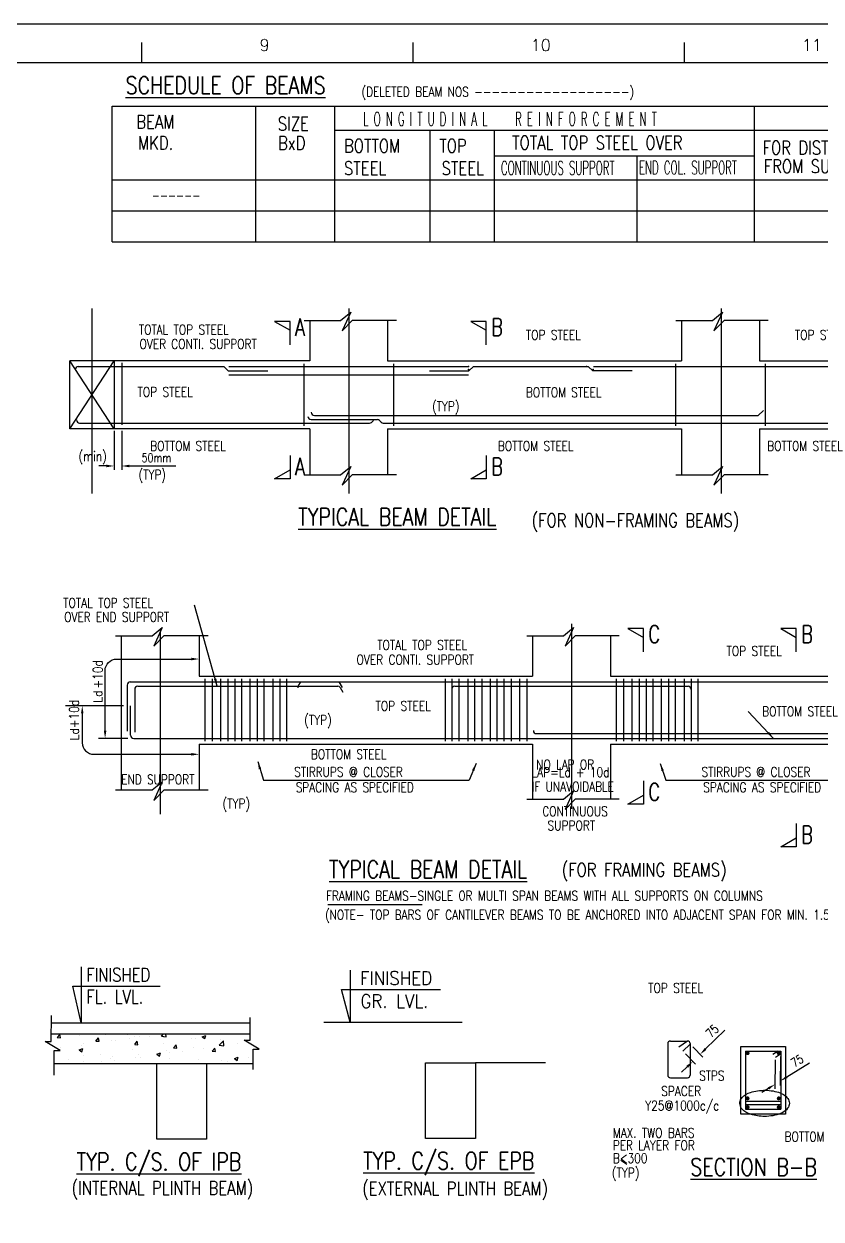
# Model space of a CAD drawing. Extents: x -93349148775 to 1048725102051, y -1180441401940 to 309370.
# Drawn here: x 530.1 to 736.2, y 285.2 to 594 of the extents above; entities that cross this region are included whole.
import ezdxf
from ezdxf.enums import TextEntityAlignment as Align
from ezdxf.lldxf.tags import DXFTag

# ---------------------------------------------------------------- set-up
doc = ezdxf.new("R2010")
doc.units = 0
doc.header["$LTSCALE"] = 5
doc.header["$MEASUREMENT"] = 0
for name, color, linetype in [('BM TXT', 2, 'Continuous'), ('DIM', 5, 'Continuous'), ('FRAME', 6, 'Continuous'), ('GRID', 8, 'CENTER'), ('HT', 8, 'Continuous'), ('LEVEL', 5, 'Continuous'), ('LINE WORK', 4, 'Continuous'), ('REINF', 6, 'Continuous'), ('SECT-MKD', 1, 'Continuous'), ('SECT-NO', 1, 'Continuous'), ('sheet', 1, 'Continuous'), ('STIRRUPS', 5, 'Continuous'), ('SUB TITLE', 3, 'Continuous'), ('TABLE FRAME', 5, 'Continuous'), ('TEXT', 4, 'Continuous'), ('TITLE', 6, 'Continuous')]:
    doc.layers.add(name, color=color, linetype=linetype)
doc.styles.add('ROMANS', font='romans.shx', dxfattribs={"width": 0.8, "height": 2.25})
tags = doc.linetypes.add('CENTER', pattern=[2, 1.25, -0.25, 0.25, -0.25]).pattern_tags.tags
tags[10:11] = [DXFTag(74, 4), DXFTag(75, 0), DXFTag(340, '0'), DXFTag(46, 1.0), DXFTag(50, 0.0), DXFTag(44, 0.0), DXFTag(45, 0.0)]
tags[8:9] = [DXFTag(74, 4), DXFTag(75, 0), DXFTag(340, '0'), DXFTag(46, 1.0), DXFTag(50, 0.0), DXFTag(44, 0.0), DXFTag(45, 0.0)]
tags[6:7] = [DXFTag(74, 4), DXFTag(75, 0), DXFTag(340, '0'), DXFTag(46, 1.0), DXFTag(50, 0.0), DXFTag(44, 0.0), DXFTag(45, 0.0)]
tags[4:5] = [DXFTag(74, 4), DXFTag(75, 0), DXFTag(340, '0'), DXFTag(46, 1.0), DXFTag(50, 0.0), DXFTag(44, 0.0), DXFTag(45, 0.0)]
doc.dimstyles.new('T1', dxfattribs={"dimtxt": 2.25, "dimasz": 2, "dimexe": 1, "dimexo": 0.5000000029999999, "dimgap": 1, "dimtad": 1, "dimdec": 0, "dimzin": 1, "dimdsep": 46, "dimtxsty": 'ROMANS', "dimcen": 0.09, "dimclrd": 5, "dimclre": 5, "dimclrt": 4, "dimadec": 0, "dimazin": 0, "dimtfac": 1, "dimtdec": 0, "dimtofl": 0, "dimtmove": 0, "dimatfit": 3, "dimfxl": 0, "dimtolj": 1, "dimtzin": 1, "dimarcsym": 0})

# ---------------------------------------------------------------- blocks, each defined once
blk = doc.blocks.new('*D391')
at = {"layer": 'DEFPOINTS', "color": 5, "linetype": 'ByBlock'}
for p in [(700.7839771005368, 328.2157279364897, 1002.913650193723), (702.6722522470212, 330.0455619208647, 1002.913650193723)]:
    blk.add_point(p, dxfattribs=at)
at = {"layer": 'DIM', "color": 5, "linetype": 'ByBlock', "lineweight": -2}
for p, q in [((706.3283087735023, 329.1466875770702, 1002.913650193723), (711.2949122258748, 333.9595771609773, 1002.913650193723)), ((701.131930369246, 327.8566617506762, 1002.913650193723), (703.6996754256244, 325.2069081588915, 1002.913650193723)), ((703.0202055157304, 329.6864957350512, 1002.913650193723), (705.5879505721088, 327.0367421432665, 1002.913650193723)), ((701.5675041577452, 324.533227459724, 1002.913650193723), (700.1312394231089, 323.1414143932384, 1002.913650193723))]:
    blk.add_line(p, q, dxfattribs=at)
at = {"layer": 'DIM', "color": 5, "linetype": 'ByBlock'}
for points in [[(704.892044038866, 327.7548745105846, 1002.913650193723), (706.5602776179165, 328.9073101212974, 1002.913650193723), (706.096339929088, 329.386065032843, 1002.913650193723)], [(703.0037688923816, 325.9250405262096, 1002.913650193723), (701.7994730021595, 324.2938500039513, 1002.913650193723), (701.3355353133309, 324.7726049154968, 1002.913650193723)]]:
    blk.add_solid(points, dxfattribs=at)
at = {"layer": 'DIM', "color": 4, "linetype": 'ByBlock', "insert": (708.0509414838658, 333.7750701828177, 1002.913650193723), "char_height": 2.25, "attachment_point": 5, "rotation": 44.09950028013463, "style": 'ROMANS'}
blk.add_mtext('75', dxfattribs=at)
blk = doc.blocks.new('*D392')
at = {"layer": 'DEFPOINTS', "color": 5, "linetype": 'ByBlock'}
for p in [(553.4709083629874, 489.3631275371463), (555.4193946911124, 489.3631275371463)]:
    blk.add_point(p, dxfattribs=at)
at = {"layer": 'DIM', "color": 5, "linetype": 'ByBlock', "lineweight": -2}
for p, q in [((553.4709083629874, 488.8631275341463), (553.4709083629874, 478.7739415772612)), ((555.4193946911124, 488.8631275341463), (555.4193946911124, 478.7739415772612)), ((551.4709083629874, 479.7739415772612), (549.4709083629874, 479.7739415772612)), ((557.4193946911124, 479.7739415772612), (569.3933946911125, 479.7739415772612))]:
    blk.add_line(p, q, dxfattribs=at)
at = {"layer": 'DIM', "color": 5, "linetype": 'ByBlock'}
for points in [[(553.4709083629874, 479.7739415772612), (551.4709083629874, 479.4406082439278), (551.4709083629874, 480.1072749105946)], [(555.4193946911124, 479.7739415772612), (557.4193946911124, 479.4406082439278), (557.4193946911124, 480.1072749105946)]]:
    blk.add_solid(points, dxfattribs=at)
at = {"layer": 'DIM', "color": 4, "linetype": 'ByBlock', "insert": (564.4063946911124, 481.8989415772612), "char_height": 2.25, "attachment_point": 5, "style": 'ROMANS'}
blk.add_mtext('50mm', dxfattribs=at)
blk = doc.blocks.new('AW')
at = {"layer": 'DIM'}
blk.add_line((38.50964898102484, 370.0384171461658), (30.95421801549037, 370.0384171461658), dxfattribs=at)
blk.add_lwpolyline([(32.65915936653029, 372.0384171461658), (32.65915936653029, 387.53000950253, -0.4142135623730951), (35.65915936653029, 390.53000950253), (54.95642089843773, 390.53000950253)], format="xyb", dxfattribs=at)
for points in [[(54.95642089843773, 390.8633428358633), (56.95642089843773, 390.53000950253), (54.95642089843773, 390.1966761691967)], [(32.99249269986363, 372.0384171461658), (32.65915936653029, 370.0384171461658), (32.32582603319695, 372.0384171461658)]]:
    blk.add_solid(points, dxfattribs=at)
at = {"layer": 'TEXT', "style": 'ROMANS', "width": 0.9}
blk.add_text('Ld', height=2.266715265178518, rotation=90, dxfattribs=at).set_placement((30.77736218131076, 380.8141963501273), align=Align.MIDDLE)
blk = doc.blocks.new('AR')
at = {"layer": 'DIM'}
blk.add_line((37.43873297609571, 378.4712829589844), (22.43199775181984, 378.4712829589844), dxfattribs=at)
blk.add_lwpolyline([(26.75425487950861, 376.4712829589844), (26.75425487950861, 368.9160461425781, 0.4142135623730951), (29.75425487950861, 365.9160461425781), (54.95642089843773, 365.9160461425781)], format="xyb", dxfattribs=at)
for points in [[(26.42092154617528, 376.4712829589844), (26.75425487950861, 378.4712829589844), (27.08758821284194, 376.4712829589844)], [(54.95642089843773, 366.2493794759114), (56.95642089843773, 365.9160461425781), (54.95642089843773, 365.5827128092448)]]:
    blk.add_solid(points, dxfattribs=at)
at = {"layer": 'TEXT', "style": 'ROMANS', "width": 0.9}
blk.add_text('Ld', height=2.266715265178518, rotation=90, dxfattribs=at).set_placement((24.74229597334602, 371.090532564592), align=Align.MIDDLE)
blk = doc.blocks.new('*D396')
at = {"layer": 'DEFPOINTS', "color": 5, "linetype": 'ByBlock'}
for p in [(725.7210885290937, 327.777064630116, 1002.913650193723), (724.3461495642499, 326.9205582824598, 1002.913650193723)]:
    blk.add_point(p, dxfattribs=at)
at = {"layer": 'DIM', "color": 5, "linetype": 'ByBlock', "lineweight": -2}
for p, q in [((724.338021936585, 326.3264163147746, 1002.913650193723), (724.2352309420311, 318.8122379735216, 1002.913650193723)), ((725.7129609014288, 327.1829226624309, 1002.913650193723), (725.6101699068748, 319.6687443211779, 1002.913650193723)), ((727.3239905497594, 321.9145119394316, 1002.913650193723), (733.194171660262, 325.5712905394975, 1002.913650193723)), ((722.5539208096105, 318.9430382117489, 1002.913650193723), (720.856355421958, 317.8855545217357, 1002.913650193723))]:
    blk.add_line(p, q, dxfattribs=at)
at = {"layer": 'DIM', "color": 5, "linetype": 'ByBlock'}
for points in [[(725.6264251621069, 320.8570282494184, 1002.913650193723), (727.5002378314283, 321.6315843748229, 1002.913650193723), (727.1477432680905, 322.1974395040405, 1002.913650193723)], [(724.2514861972631, 320.0005219017622, 1002.913650193723), (722.7301680912794, 318.6601106471401, 1002.913650193723), (722.3776735279416, 319.2259657763577, 1002.913650193723)]]:
    blk.add_solid(points, dxfattribs=at)
at = {"layer": 'DIM', "color": 4, "linetype": 'ByBlock', "insert": (729.9842873781979, 326.075306308852, 1002.913650193723), "char_height": 2.25, "attachment_point": 5, "rotation": 31.92048571728919, "style": 'ROMANS'}
blk.add_mtext('75', dxfattribs=at)
blk = doc.blocks.new('*X243')
for p, q in [((50955.78571354676, 68067.13696295461), (51003.99478427324, 68124.59029618853)), ((50955.78574227109, 68067.13697255292), (51015.55742415659, 68061.90762798807)), ((51015.6100646625, 68061.86736774888), (51004.04750281174, 68124.5500526362)), ((51375.58699291794, 68105.36330502978), (51375.58699291794, 68105.36330502978)), ((51673.0458961475, 68004.38482797201), (51721.25496687399, 68061.83816120593)), ((51732.87019257645, 67999.11466952694), (51721.30763072569, 68061.79735441426)), ((51848.17817940628, 68118.28201870716), (51848.17817940628, 68118.28201870716)), ((52241.3681565051, 68135.32690855183), (52250.60284684197, 68129.09803126921)), ((52250.65557539366, 68129.05712709288), (52252.75933021701, 68135.32690855183)), ((52382.00061557868, 68095.72714697279), (52382.00061557868, 68095.72714697279)), ((52475.6711950066, 68092.43982641211), (52475.6711950066, 68092.43982641211)), ((52664.28614963085, 68095.63634587606), (52664.28614963085, 68095.63634587606)), ((52884.60178560976, 68095.25499134001), (52923.05059057139, 68135.32690855183)), ((52884.60178224756, 68095.25500318011), (52973.53853630455, 68081.4617520113)), ((52915.82305175111, 68073.1722752384), (52915.82305175111, 68073.1722752384)), ((52973.59172498536, 68081.41872384583), (52967.32038918357, 68135.32690855183)), ((53507.05516141274, 68055.72252448183), (53507.05516141274, 68055.72252448183)), ((53637.99000127071, 68082.56188702052), (53708.008533258, 68109.43948323642)), ((53637.9900288895, 68082.56186952643), (53687.7322832428, 68049.01029531818)), ((53687.7849351996, 68048.96826702995), (53708.06125939616, 68109.39741974876)), ((50937.74105715052, 67883.03433203824), (50937.74105715052, 67883.03433203824)), ((51024.93207134926, 67879.81128704021), (51024.93207134926, 67879.81128704021)), ((51360.63818145729, 67840.11846850431), (51430.65671344458, 67866.99606472021)), ((51360.63820832745, 67840.11845092954), (51410.38046268075, 67806.56687672129)), ((51403.66400839406, 67929.67229246827), (51403.66400839406, 67929.67229246827)), ((51410.43294681217, 67806.52663038293), (51430.70927100872, 67866.95578310173)), ((51451.17778977618, 67953.4449249252), (51451.17778977618, 67953.4449249252)), ((51673.04592489715, 68004.38483777462), (51732.81760678265, 67999.15549320976)), ((51956.28431232877, 68017.46352280758), (51956.28431232877, 68017.46352280758)), ((52035.21438508917, 68012.81747691245), (52035.21438508917, 68012.81747691245)), ((52285.55421258606, 68045.775340448), (52285.55421258606, 68045.775340448)), ((52340.68282272797, 67855.5125598172), (52340.68282272797, 67855.5125598172)), ((52390.30607874825, 67941.63269298943), (52438.51514947474, 67999.08602622335)), ((52390.3061075232, 67941.63270299631), (52450.07778940871, 67936.40335843146)), ((52450.1303204904, 67936.36197130503), (52438.56775863964, 67999.04465619235)), ((52923.86899207035, 67955.61754214951), (52923.86899207035, 67955.61754214951)), ((52976.94807231497, 67829.95656546777), (52976.94807231497, 67829.95656546777)), ((53107.56626134901, 67878.88055800681), (53155.77533207549, 67936.33389124073)), ((53107.56629014926, 67878.88056821801), (53167.33797203477, 67873.65122365316)), ((53167.39044840436, 67873.6092730831), (53155.8278865536, 67936.29195797042)), ((53449.6454879235, 68050.61740350403), (53449.6454879235, 68050.61740350403)), ((53482.05459486756, 67893.97516335014), (53482.05459486756, 67893.97516335014)), ((53661.83875342551, 67867.18868740149), (53661.83875342551, 67867.18868740149)), ((53824.82644394976, 67816.12842302423), (53873.03551467624, 67873.58175625815)), ((53884.65057631832, 67810.85657486116), (53873.08801446755, 67873.53925974848)), ((53951.8428342354, 67929.73597701099), (54029.73132966661, 68010.91252706987)), ((53951.84283093146, 67929.73598915432), (54040.77958498846, 67915.9427379855)), ((53983.46792409593, 68028.06253176962), (53983.46792409593, 68028.06253176962)), ((54001.4414775454, 67968.95146695468), (54001.4414775454, 67968.95146695468)), ((54040.83262471801, 67915.89904288425), (54029.78444025158, 68010.86885277896)), ((54293.38913012062, 67950.33387184567), (54293.38913012062, 67950.33387184567)), ((50904.55619862312, 67766.85293939977), (50904.55619862312, 67766.85293939977)), ((51174.31048404318, 67655.30259515255), (51174.31048404318, 67655.30259515255)), ((51438.37863479552, 67744.29806766541), (51438.37863479552, 67744.29806766541)), ((51439.01793445888, 67620.5510710939), (51439.01793445888, 67620.5510710939)), ((51757.49665338558, 67755.40757748486), (51757.49665338558, 67755.40757748486)), ((51772.14484764703, 67618.40576503008), (51772.14484764703, 67618.40576503008)), ((51944.12445701147, 67684.56966897627), (51944.12445701147, 67684.56966897627)), ((51972.20107096792, 67721.74319593102), (51972.20107096792, 67721.74319593102)), ((52022.48467514392, 67651.36362856564), (52022.48467514392, 67651.36362856564)), ((52401.21661218871, 67701.2246339937), (52401.21661218871, 67701.2246339937)), ((52463.51133968931, 67759.5459725808), (52463.51133968931, 67759.5459725808)), ((52506.02350714034, 67699.18832419664), (52506.02350714034, 67699.18832419664)), ((52797.76761742323, 67760.03073242975), (52867.78614941052, 67786.90832864564)), ((52797.76764472829, 67760.03071497852), (52847.5098990816, 67726.47914077027)), ((52847.56230661812, 67726.43777032), (52867.83863081467, 67786.8669230388)), ((53032.76698888383, 67784.36981843787), (53032.76698888383, 67784.36981843787)), ((53039.84594331273, 67676.63345246227), (53039.84594331273, 67676.63345246227)), ((53283.10681638071, 67817.32768197343), (53283.10681638071, 67817.32768197343)), ((53573.66837948516, 67654.07858072787), (53573.66837948516, 67654.07858072787)), ((53824.82647277532, 67816.1284334397), (53884.59815466082, 67810.89908887485)), ((53989.28162222811, 67636.05761312337), (53989.28162222811, 67636.05761312337)), ((54107.49081565755, 67631.52370899351), (54107.49081565755, 67631.52370899351)), ((54234.89705338916, 67679.94299635518), (54304.91558537645, 67706.82059257108)), ((54234.89708112913, 67679.94297902749), (54284.63933548243, 67646.39140481924)), ((54284.69166642407, 67646.34891025707), (54304.96799062062, 67706.77806297588)), ((54502.71835485376, 67706.46820601032), (54502.71835485376, 67706.46820601032)), ((54280.65942017537, 67588.88002349887), (54280.65942017537, 67588.88002349887))]:
    blk.add_line(p, q)

msp = doc.modelspace()

# ---------------------------------------------------------------- linework, layer by layer
at = {"layer": 'FRAME'}
for points in [[(0, 594), (841.0000000000001, 594), (841.0000000000001, 0), (0, 0)], [(831.0000000000001, 10), (20, 10), (20, 584), (831.0000000000001, 584)]]:
    msp.add_lwpolyline(points, close=True, dxfattribs=at)
at = {"layer": 'GRID'}
for p, q in [((547.6791603161124, 520.4942310527713), (547.6791603161124, 472.693945603276)), ((614.0953895641593, 520.4942310527713), (614.0953895641593, 472.693945603276)), ((710.3408729625966, 520.4942310527713), (710.3408729625966, 472.693945603276)), ((671.654536562993, 439.0232580754255), (671.654536562993, 391.2229726259302)), ((565.3711198149464, 437.6371191594098), (565.3711198149464, 389.8368337099146))]:
    msp.add_line(p, q, dxfattribs=at)
at = {"layer": 'HT'}
for p, q in [((553.4860450817374, 489.3631275371463), (542.0073768688468, 506.9649341777713)), ((542.0073768688468, 489.3631275371463), (553.4860450817374, 506.9649341777713)), ((553.4860450817374, 506.9649341777713), (553.4860450817374, 489.3631275371463)), ((607.6949083503233, 336.0272406116128, 1002.913650193723), (643.4261095221983, 336.0272406116128, 1002.913650193723)), ((664.9207384284483, 325.5440557971597, 1002.913650193723), (646.8169481452452, 325.5440557971597, 1002.913650193723))]:
    msp.add_line(p, q, dxfattribs=at)
for points in [[(602.5742714000968, 517.38845712699), (612.0070411754874, 517.38845712699), (614.6149818493155, 519.5001209453494), (612.430045325878, 514.7137134746463), (615.1084205700187, 517.4588611797244), (626.4591896129874, 517.4588611797244)], [(698.6309425426747, 517.38845712699), (708.0637428356434, 517.38845712699), (710.6716835094716, 519.5001209453494), (708.4867164684559, 514.7137134746463), (711.1650917125966, 517.4588611797244), (722.5158912731434, 517.4588611797244)], [(602.5742714000968, 477.52712900199), (612.0070411754874, 477.52712900199), (614.6149818493155, 479.6387928203494), (612.430045325878, 474.8523853496463), (615.1084205700187, 477.5975330547244), (626.4591896129874, 477.5975330547244)], [(698.6309425426747, 477.52712900199), (708.0637428356434, 477.52712900199), (710.6716835094716, 479.6387928203494), (708.4867164684559, 474.8523853496463), (711.1650917125966, 477.5975330547244), (722.5158912731434, 477.5975330547244)], [(553.8500016508839, 435.9174841496442), (563.2827714262745, 435.9174841496442), (565.8907121001026, 438.0291174504255), (563.705745059087, 433.2427404973005), (566.3841203032276, 435.9878576848005), (577.7349198637745, 435.9878576848005)], [(660.1334183989305, 435.9174841496442), (669.5662186918993, 435.9174841496442), (672.1741288481493, 438.0291174504255), (669.9891923247118, 433.2427404973005), (672.6675675688524, 435.9878576848005), (684.0183366118212, 435.9878576848005)], [(553.8500016508839, 396.0561560246442), (563.2827714262745, 396.0561560246442), (565.8907121001026, 398.1677893254255), (563.705745059087, 393.3814123723005), (566.3841203032276, 396.1265295598005), (577.7349198637745, 396.1265295598005)], [(660.1334183989305, 393.7304419133161), (669.5662186918993, 393.7304419133161), (672.1741288481493, 395.8420752140973), (669.9891923247118, 391.0556677433942), (672.6675675688524, 393.8008154484723), (684.0183366118212, 393.8008154484723)]]:
    msp.add_lwpolyline(points, dxfattribs=at)
at = {"layer": 'HT', "elevation": 1002.913650193723}
for points in [[(537.9714140494722, 322.3862451199475), (537.970216553175, 328.7466297569231), (539.5058000492687, 328.7466297569231), (535.6668718266125, 331.0484486045793), (537.2024553227062, 331.0484486045793), (537.3085238799673, 337.8067729770555)], [(589.4039074025155, 323.7985444182991), (589.4150186061976, 329.1313928804775), (590.9506021022913, 329.1313928804775), (587.1116738796351, 331.4331506929775), (588.6471963405726, 331.4331506929775), (588.6385487357016, 337.2462557586928)]]:
    msp.add_lwpolyline(points, dxfattribs=at)
at = {"layer": 'HT'}
msp.add_open_spline([(727.9672127966718, 315.102259942616, 1002.913650193723), (727.9672127966718, 315.5681412902723, 1002.913650193723), (727.6461983923749, 316.4130204406629, 1002.913650193723), (726.7250252966718, 317.2420609680066, 1002.913650193723), (724.987537503703, 318.1368058410535, 1002.913650193723), (721.7935677771405, 318.6899674621473, 1002.913650193723), (718.000476956828, 318.1551163879285, 1002.913650193723), (715.8760262732343, 316.993373223866, 1002.913650193723), (715.0151864294843, 315.4160721984754, 1002.913650193723), (715.3394967322187, 314.0028031555066, 1002.913650193723), (716.4276620154218, 312.873988458241, 1002.913650193723), (718.5405770544843, 311.9239152160535, 1002.913650193723), (722.3489876990155, 311.530482598866, 1002.913650193723), (725.7643319372968, 312.2647660461316, 1002.913650193723), (727.5458565954999, 313.5781510558973, 1002.913650193723), (727.9713021521405, 314.6224015441785, 1002.913650193723), (727.9672127966718, 315.102259942616, 1002.913650193723)], degree=3, knots=[0, 0, 0, 0, 0.3006416090724695, 0.5689067350678213, 0.8371718610631731, 1.534204895426352, 2.23123792978953, 2.77413714425549, 3.086640723537149, 3.384832418183472, 3.650911464200621, 4.151037133753601, 4.800775171297605, 5.565983619034572, 5.978638693404648, 6.283185307179586, 6.283185307179586, 6.283185307179586, 6.283185307179586], dxfattribs=at)
at = {"layer": 'LEVEL', "elevation": 1002.913650193723}
for points in [[(544.95775260617, 350.3592195711171), (544.95775260617, 335.8907230048371), (542.7695507018731, 345.3673982820546), (565.4008755506635, 345.3673982820546)], [(614.4291612800108, 349.5062350137046), (614.4291612800108, 336.0272406116128), (612.2409898932921, 344.5144747597983), (637.840638129179, 344.5144747597983)]]:
    msp.add_lwpolyline(points, dxfattribs=at)
at = {"layer": 'LINE WORK'}
for p, q in [((604.037223060253, 517.38845712699), (604.037223060253, 506.9649341777713)), ((624.1535560680655, 517.4588611797244), (624.1535560680655, 506.9649341777713)), ((700.0938942028309, 517.38845712699), (700.0938942028309, 506.9649341777713)), ((720.2102577282216, 517.4588611797244), (720.2102577282216, 506.9649341777713)), ((604.037223060253, 506.9649341777713), (542.0073768688468, 506.9649341777713)), ((542.0073768688468, 489.3631275371463), (542.0073768688468, 506.9649341777713)), ((624.1535560680655, 506.9649341777713), (700.0938942028309, 506.9649341777713)), ((720.2102577282216, 506.9649341777713), (750.8368141247059, 506.9649341777713)), ((604.037223060253, 489.3631275371463), (542.0073768688468, 489.3631275371463)), ((604.037223060253, 489.3631275371463), (604.037223060253, 477.52712900199)), ((624.1535560680655, 489.3631275371463), (700.0938942028309, 489.3631275371463)), ((624.1535560680655, 489.3631275371463), (624.1535560680655, 477.5975330547244)), ((700.0938942028309, 489.3631275371463), (700.0938942028309, 477.52712900199)), ((720.2102577282216, 489.3631275371463), (750.8368141247059, 489.3631275371463)), ((720.2102577282216, 489.3631275371463), (720.2102577282216, 477.5975330547244)), ((555.312922793462, 435.9174841496442), (555.312922793462, 396.0561560246442)), ((575.4292863188526, 435.9878576848005), (575.4292863188526, 425.4939306828473)), ((661.5963700590868, 435.9174841496442), (661.5963700590868, 425.4939306828473)), ((681.7127030668993, 435.9878576848005), (681.7127030668993, 425.4939306828473)), ((575.4292863188526, 425.4939306828473), (661.5963700590868, 425.4939306828473)), ((681.7127030668993, 425.4939306828473), (762.4189103422899, 425.4939306828473)), ((575.4292863188526, 407.8921545598005), (661.5963700590868, 407.8921545598005)), ((575.4292863188526, 407.8921545598005), (575.4292863188526, 396.1265295598005)), ((661.5963700590868, 407.8921545598005), (661.5963700590868, 393.7304419133161)), ((681.7127030668993, 407.8921545598005), (762.4189103422899, 407.8921545598005)), ((681.7127030668993, 407.8921545598005), (681.7127030668993, 393.8008154484723)), ((537.2784524236428, 335.8907230048371, 1002.913650193723), (588.6405652331697, 335.8907230048371, 1002.913650193723)), ((537.2340472426864, 333.0613773017121, 1002.913650193723), (588.6447741823296, 333.0613773017121, 1002.913650193723)), ((537.95775260617, 325.407538190384, 1002.913650193723), (589.4072598055797, 325.407538190384, 1002.913650193723))]:
    msp.add_line(p, q, dxfattribs=at)
at = {"layer": 'LINE WORK', "elevation": 1002.913650193723}
for points in [[(715.4174386267499, 329.8162797180066), (726.9843331579999, 329.8162797180066), (726.9843331579999, 312.3306840148816), (715.4174386267499, 312.3306840148816)], [(564.4691966979668, 325.407538190384), (577.328602215545, 325.407538190384), (577.328602215545, 305.8389041571807), (564.4691966979668, 305.8389041571807)], [(633.9575121100889, 325.5440557971597), (646.8169481452452, 325.5440557971597), (646.8169481452452, 305.9754217639565), (633.9575121100889, 305.9754217639565)]]:
    msp.add_lwpolyline(points, close=True, dxfattribs=at)
at = {"layer": 'REINF'}
for p, q in [((544.2156593395499, 505.4427784160525), (581.8249733043937, 505.4427784160525)), ((581.8249733043937, 505.4427784160525), (582.9614173961905, 504.3933094219119)), ((582.9614173961905, 504.3933094219119), (593.2076942516593, 504.3933094219119)), ((583.149527747753, 505.4427784160525), (645.0412818981434, 505.4427784160525)), ((634.9830848766591, 504.34890634574), (645.1724159313466, 504.34890634574)), ((646.3714820934559, 505.4562061504275), (645.1724159313466, 504.34890634574)), ((646.3714820934559, 505.4562061504275), (676.0050880504872, 505.4562061504275)), ((675.9579994274403, 505.4562061504275), (677.1570655895497, 504.34890634574)), ((687.3463966442372, 504.34890634574), (677.1570655895497, 504.34890634574)), ((677.3610145641591, 505.4562061504275), (748.5221473766591, 505.4562061504275)), ((583.149527747753, 503.2919910625369), (645.0412818981434, 503.2919910625369)), ((721.3129188610341, 494.1080311015994), (719.9492103649403, 492.848662205115)), ((604.3705055309562, 491.7830799297244), (621.5283424450187, 491.7830799297244)), ((605.224478919628, 492.848662205115), (719.9492408825184, 492.848662205115)), ((620.5020057750968, 491.5299976543338), (619.9765235973624, 491.0533741191775)), ((622.4968177868155, 491.0863941387088), (622.0326454235343, 491.5685413555057)), ((544.5356361461905, 490.87185556449), (619.5062477184562, 490.87185556449)), ((623.0011207653312, 490.87185556449), (748.5221473766591, 490.87185556449)), ((556.8216508208058, 423.1658667180036), (556.8216508208058, 411.2486303898786)), ((557.627620059087, 423.9718054387067), (810.9935721698033, 423.971791549111)), ((611.5156205473683, 423.9718054387067), (612.3974259672901, 422.5718115422223)), ((558.7883256254933, 422.0458716008161), (558.7883256254933, 410.9619482609723)), ((559.5942643461964, 422.8518103215192), (611.2930558501026, 422.8518103215192)), ((611.8571427641651, 422.5404394719098), (612.5974381743214, 421.3651465031598)), ((641.5118987922737, 422.8491552922223), (701.7971743337188, 422.8491552922223)), ((557.7372086821339, 410.2068213078473), (557.7372086821339, 417.8337439152692)), ((558.543147402837, 409.4008825871442), (810.8498216407119, 409.4008825871442)), ((662.6217575888253, 410.6257055851911), (779.5023759184618, 410.6257055851911))]:
    msp.add_line(p, q, dxfattribs=at)
at = {"layer": 'REINF', "const_width": 0.502908590342198, "elevation": 1002.913650193723}
for points in [[(716.9261666540937, 328.056117364491, 1), (717.4290658240155, 328.056117364491, 1)], [(724.9727059607343, 328.056117364491, 1), (725.4756051306562, 328.056117364491, 1)], [(716.9261666540937, 316.383509942616, 1), (717.4290658240155, 316.383509942616, 1)], [(724.9727059607343, 316.383509942616, 1), (725.4756051306562, 316.383509942616, 1)], [(716.9261666540937, 314.0908768859754, -1), (717.4290658240155, 314.0908768859754, -1)], [(724.9727059607343, 314.0908768859754, -1), (725.4756051306562, 314.0908768859754, -1)]]:
    msp.add_lwpolyline(points, format="xyb", close=True, dxfattribs=at)
at = {"layer": 'REINF'}
for centre, radius, start, end in [((544.2156593395499, 504.6368396953494), 0.8059432053969431, 90, 180), ((544.5356361461905, 491.6777942851932), 0.8059432053964883, 180, 270), ((604.3705055309562, 492.5890186504275), 0.8059432053964883, 180, 270), ((605.224478919628, 493.6546009258182), 0.8059432053964883, 180, 270), ((619.5062477184562, 491.5718677715213), 0.7000000000002728, 270, 312.2095867691062), ((621.5283424450187, 491.0830677226932), 0.7000000000001785, 43.91067922119986, 89.99999999999541), ((623.0011207653312, 491.5718677715213), 0.6999999999998509, 223.9106792212257, 270.0000000000213), ((557.627620059087, 423.1658667180036), 0.8059432053969431, 90, 180), ((602.600276309087, 422.5704687687848), 1.619436344390735, 120.0806088912836, 182.7287228839788), ((559.5942643461964, 422.0458716008161), 0.8059432053969431, 90, 180), ((611.2930558501026, 422.1851233098005), 0.6666666666666445, 32.20592725543997, 90.00000000000915), ((641.5145874344056, 422.0432165715192), 0.8059432053964883, 90, 180), ((701.7944856915814, 422.0432165715192), 0.8059432053960336, 0, 90), ((662.6244462309618, 411.4316443058942), 0.8059432053960336, 180, 270), ((558.543147402837, 410.2068213078473), 0.8059432053964883, 180, 270)]:
    msp.add_arc(centre, radius, start, end, dxfattribs=at)
for p in [(645.0412818981434, 505.4562061504275), (645.0412818981434, 504.7051990703494), (675.5574867321278, 505.4562061504275), (677.2882301403309, 504.7051990703494)]:
    msp.add_point(p, dxfattribs=at)
at = {"layer": 'SECT-MKD'}
for points in [[(598.9211952282218, 511.1068409160525), (598.9211952282218, 517.1388233379275), (594.9376747204093, 517.1388233379275), (598.9211952282218, 514.8389270976932)], [(649.6187965465809, 511.1068409160525), (649.6187965465809, 517.1388233379275), (645.6352760387684, 517.1388233379275), (649.6187965465809, 514.8389270976932)], [(598.9211952282218, 482.509306736365), (598.9211952282218, 476.4772937969119), (594.9376747204093, 476.4772937969119), (598.9211952282218, 478.7771900371463)], [(649.6187965465809, 482.509306736365), (649.6187965465809, 476.4772937969119), (645.6352760387684, 476.4772937969119), (649.6187965465809, 478.7771900371463)], [(690.250972109868, 431.7561682316755), (690.250972109868, 437.7881506535505), (686.2674516020555, 437.7881506535505), (690.250972109868, 435.4882544133161)], [(729.7600162945959, 431.7561682316755), (729.7600162945959, 437.7881506535505), (725.7764957867834, 437.7881506535505), (729.7600162945959, 435.4882544133161)], [(690.250972109868, 398.4356421086286), (690.250972109868, 392.4036596867536), (686.2674516020555, 392.4036596867536), (690.250972109868, 394.703555926988)], [(729.7600162945959, 387.3955114933942), (729.7600162945959, 381.3635290715192), (725.7764957867834, 381.3635290715192), (729.7600162945959, 383.6634253117536)]]:
    msp.add_lwpolyline(points, dxfattribs=at)
at = {"layer": 'sheet', "color": 2}
for p, q in [((560.6663818359374, 583.9852905273438), (560.6663818359374, 589.2211303710938)), ((560.6663818359374, 583.9852905273438), (560.6663818359374, 589.2211303710938)), ((630.7496337890624, 583.9852905273438), (630.7496337890624, 589.2211303710938)), ((630.7496337890624, 583.9852905273438), (630.7496337890624, 589.2211303710938)), ((700.8330078124999, 583.9852905273438), (700.8330078124999, 589.2211303710938)), ((700.8330078124999, 583.9852905273438), (700.8330078124999, 589.2211303710938))]:
    msp.add_line(p, q, dxfattribs=at)
at = {"layer": 'STIRRUPS'}
for p, q in [((555.4193946911124, 506.4620044902713), (555.4193946911124, 490.36892587699)), ((602.5284950329093, 506.2105701640994), (602.5284950329093, 490.1174915508182)), ((625.6622840954093, 506.2105701640994), (625.6622840954093, 490.1174915508182)), ((698.5851966930653, 506.2105701640994), (698.5851966930653, 490.1174915508182)), ((721.7189857555653, 506.2105701640994), (721.7189857555653, 490.1174915508182)), ((576.9380143461964, 424.7395666691755), (576.9380143461964, 408.6465185734723)), ((578.7933305083058, 424.7395666691755), (578.7933305083058, 408.6465185734723)), ((580.9455521879933, 424.7395666691755), (580.9455521879933, 408.6465185734723)), ((582.8423722563526, 424.7395666691755), (582.8423722563526, 408.6465185734723)), ((584.697688418462, 424.7395666691755), (584.697688418462, 408.6465185734723)), ((586.413752871587, 424.7395666691755), (586.413752871587, 408.6465185734723)), ((588.5622208891651, 424.7395666691755), (588.5622208891651, 408.6465185734723)), ((590.4175370512745, 424.7395666691755), (590.4175370512745, 408.6465185734723)), ((592.1336015043995, 424.7395666691755), (592.1336015043995, 408.6465185734723)), ((594.4665787993214, 424.7395666691755), (594.4665787993214, 408.6465185734723)), ((596.3218949614308, 424.7395666691755), (596.3218949614308, 408.6465185734723)), ((598.0379594145558, 424.7395666691755), (598.0379594145558, 408.6465185734723)), ((638.9876969633837, 424.7395666691755), (638.9876969633837, 408.6465185734723)), ((640.7037614165087, 424.7395666691755), (640.7037614165087, 408.6465185734723)), ((642.559077578618, 424.7395666691755), (642.559077578618, 408.6465185734723)), ((644.8920548735399, 424.7395666691755), (644.8920548735399, 408.6465185734723)), ((646.6081193266649, 424.7395666691755), (646.6081193266649, 408.6465185734723)), ((648.4634354887743, 424.7395666691755), (648.4634354887743, 408.6465185734723)), ((650.6119035063524, 424.7395666691755), (650.6119035063524, 408.6465185734723)), ((652.3279679594774, 424.7395666691755), (652.3279679594774, 408.6465185734723)), ((654.1832841215868, 424.7395666691755), (654.1832841215868, 408.6465185734723)), ((656.0801041899462, 424.7395666691755), (656.0801041899462, 408.6465185734723)), ((658.2323258696337, 424.7395666691755), (658.2323258696337, 408.6465185734723)), ((660.087642031743, 424.7395666691755), (660.087642031743, 408.6465185734723)), ((660.087642031743, 424.7395666691755), (660.087642031743, 408.6465185734723)), ((683.221431094243, 424.7395666691755), (683.221431094243, 408.6465185734723)), ((685.0767472563524, 424.7395666691755), (685.0767472563524, 408.6465185734723)), ((687.2289689360399, 424.7395666691755), (687.2289689360399, 408.6465185734723)), ((689.1258195219774, 424.7395666691755), (689.1258195219774, 408.6465185734723)), ((690.9811051665087, 424.7395666691755), (690.9811051665087, 408.6465185734723)), ((692.6971696196337, 424.7395666691755), (692.6971696196337, 408.6465185734723)), ((694.8456681547899, 424.7395666691755), (694.8456681547899, 408.6465185734723)), ((696.7009537993212, 424.7395666691755), (696.7009537993212, 408.6465185734723)), ((698.4170487700243, 424.7395666691755), (698.4170487700243, 408.6465185734723)), ((700.7500260649462, 424.7395666691755), (700.7500260649462, 408.6465185734723)), ((702.6053422270555, 424.7395666691755), (702.6053422270555, 408.6465185734723)), ((704.3214066801805, 424.7395666691755), (704.3214066801805, 408.6465185734723)), ((696.5446053747968, 330.5199235168348, 1002.913650193723), (696.5446053747968, 322.3755448547254, 1002.913650193723)), ((697.2112618689374, 331.1865800109754, 1002.913650193723), (701.6636239294843, 331.1865800109754, 1002.913650193723)), ((701.6658822302655, 331.1865800109754, 1002.913650193723), (699.4309273962812, 329.5900834289441, 1002.913650193723)), ((702.3302804236249, 330.5199235168348, 1002.913650193723), (702.3302804236249, 322.3755448547254, 1002.913650193723)), ((702.3242989783124, 330.4046281066785, 1002.913650193723), (700.436023831828, 328.5747941223035, 1002.913650193723)), ((716.6747018103437, 328.5590165344129, 1002.913650193723), (716.6747018103437, 313.5879777160535, 1002.913650193723)), ((716.6747018103437, 328.5590165344129, 1002.913650193723), (725.7270699744062, 328.5590165344129, 1002.913650193723)), ((725.0626717810468, 328.5590165344129, 1002.913650193723), (723.6877022986249, 327.7025407043348, 1002.913650193723)), ((725.7210885290937, 327.777064630116, 1002.913650193723), (724.3461495642499, 326.9205582824598, 1002.913650193723)), ((725.7270699744062, 328.5590165344129, 1002.913650193723), (725.7270699744062, 313.5879777160535, 1002.913650193723)), ((697.2112618689374, 321.7088578430066, 1002.913650193723), (701.6636239294843, 321.7088578430066, 1002.913650193723)), ((716.6747018103437, 315.692103692616, 1002.913650193723), (725.7270699744062, 315.692103692616, 1002.913650193723)), ((716.6747018103437, 314.7687028137098, 1002.913650193723), (725.7270699744062, 314.7687028137098, 1002.913650193723)), ((716.6747018103437, 313.5879777160535, 1002.913650193723), (725.7270699744062, 313.5879777160535, 1002.913650193723))]:
    msp.add_line(p, q, dxfattribs=at)
for centre, radius, start, end in [((697.2112618689374, 330.5199235168348, 1002.913650193723), 0.6666666666665151, 90, 180), ((701.6636239294843, 330.5199235168348, 1002.913650193723), 0.6666666666669698, 0, 90), ((697.2112618689374, 322.3755448547254, 1002.913650193723), 0.6666666666669698, 180, 270), ((701.6636239294843, 322.3755448547254, 1002.913650193723), 0.6666666666669698, 270, 0)]:
    msp.add_arc(centre, radius, start, end, dxfattribs=at)
at = {"layer": 'TABLE FRAME'}
for p, q in [((552.9238281250003, 572.7371689038646), (831.0000000000001, 572.7371689038646)), ((552.9238281250003, 537.7331405835521), (552.9238281250003, 572.7371689038646)), ((590.0863037109378, 537.7331405835521), (590.0863037109378, 572.8294540601146)), ((610.4884033203128, 537.7331405835521), (610.4884033203128, 572.7371689038646)), ((718.9959395661659, 537.7331405835521), (718.9959716796876, 572.7371689038646)), ((610.4884033203128, 566.5334335523021), (806.9979858398439, 566.5333725171458)), ((635.1307882024954, 537.7331405835521), (635.1307882024954, 566.5334335523021)), ((651.7902221679689, 537.7331405835521), (651.7902221679689, 566.5334335523021)), ((651.7902221679689, 559.9240585523021), (718.9959106445314, 559.9240585523021)), ((688.5545654296876, 559.9240585523021), (688.5545276076338, 537.7331405835521)), ((552.9238281250003, 553.7331405835521), (831.0000000000001, 553.7331405835521)), ((552.9238281250003, 545.7331405835521), (831.0000000000001, 545.7331405835521)), ((552.9238281250003, 537.7331405835521), (831.0000000000001, 537.7331405835521)), ((608.7168374206402, 366.4387992455463), (633.0818252230596, 366.4387992455463))]:
    msp.add_line(p, q, dxfattribs=at)
at = {"layer": 'TEXT'}
msp.add_line((684.452886098405, 300.4308629219177, 1002.913650193723), (685.9370905886384, 299.3551750474085, 1002.913650193723), dxfattribs=at)

# ---------------------------------------------------------------- block references
at = {"layer": 'DIM'}
for name in ['AW', 'AR']:
    msp.add_blockref(name, (518.4728654204151, 39.36246095628474), dxfattribs=at)
at = {"layer": 'HT', "xscale": 0.01397705078125, "yscale": 0.01397705078125, "zscale": 0.01397760083865814}
msp.add_blockref('*X243', (-173.4807239563301, -619.3070309014131, 1002.913650193723), dxfattribs=at)

# ---------------------------------------------------------------- texts
at = {"layer": 'BM TXT', "style": 'ROMANS', "width": 0.75}
msp.add_text('------', height=2.5, dxfattribs=at).set_placement((569.4743235565787, 549.6520203440009), align=Align.MIDDLE)
at = {"layer": 'SECT-NO', "style": 'ROMANS', "width": 0.75}
for s, p in [('A', (600.2058326793937, 513.4176319316775)), ('B', (650.9034339977528, 513.4176319316775)), ('A', (600.2058326793937, 477.37771493949)), ('B', (650.9034339977528, 477.37771493949)), ('C', (691.5356095610399, 434.0669592473005)), ('B', (731.0446537457677, 434.0669592473005)), ('C', (691.5356095610399, 393.3040808293317)), ('B', (731.0446537457677, 382.2639502140973))]:
    msp.add_text(s, height=4.5, dxfattribs=at).set_placement(p)
at = {"layer": 'sheet', "style": 'ROMANS'}
for s, p in [('9', (591.0562744140624, 587.0192260742188)), ('10', (661.1395874023436, 587.0192260742188)), ('11', (731.2229003906249, 587.0192260742188))]:
    msp.add_text(s, height=3, dxfattribs=at).set_placement(p)
at = {"layer": 'SUB TITLE', "style": 'ROMANS'}
for s, width, p in [('BEAM', 0.8, (559.1940917968753, 566.9586044507396)), ('SIZE', 0.8, (595.7593383789066, 566.4786850171458)), ('L O N G I T U D I N A L   R E I N F O R C E M E N T', 0.55, (617.8108716389078, 567.6926921702789)), ('MKD.', 0.8, (559.6199951171878, 561.5074936108958)), ('BxD', 0.8, (595.8293457031253, 561.4531112866771)), ('BOTTOM', 0.8, (612.8699030367947, 560.7441879468333)), ('TOP', 0.8, (637.498545293599, 560.7441879468333)), ('TOTAL TOP STEEL OVER', 0.8, (656.3158964364676, 561.5381537162539)), ("FOR DISTANCE `2D'", 0.8, (721.0588378906251, 560.2457748608958)), ('FROM SUPPORT', 0.8, (721.3632202148439, 555.4790512280833)), ('STEEL', 0.8, (612.8699030367947, 554.9724480274785)), ('STEEL', 0.8, (638.1006518271173, 554.9724480274785)), ('CONTINUOUS SUPPORT', 0.55, (653.4265198755985, 555.0410667681654)), ('END COL. SUPPORT', 0.55, (689.0972940157445, 555.1348909735593)), ('(FOR NON-FRAMING BEAMS)', 0.8, (661.3581953136512, 463.9594707516148)), ('(FOR FRAMING BEAMS)', 0.8, (669.1361264649671, 373.6685788473856)), ('FINISHED', 0.8, (546.2347911803887, 346.5617342195546, 1002.913650193723)), ('FINISHED', 0.9, (617.0187303718077, 345.6989840371421, 1002.913650193723)), ('FL. LVL.', 0.8, (546.2620128600762, 340.8837047005904, 1002.913650193723)), ('GR. LVL.', 0.9, (617.1410753425108, 339.7448110910736, 1002.913650193723)), ('(INTERNAL PLINTH BEAM)', 0.8, (542.4692577331231, 291.4551351962387, 1002.913650193723)), ('(EXTERNAL PLINTH BEAM)', 0.8, (617.5824843792727, 291.3404970723345, 1002.913650193723))]:
    msp.add_text(s, height=3.5, dxfattribs=dict(at, width=width)).set_placement(p)
at = {"layer": 'TEXT', "style": 'ROMANS', "width": 0.8}
for s, height, p in [('(DELETED BEAM NOS ------------------)', 2.499999999999999, (617.371153673961, 575.2055078764101)), ('TOTAL TOP STEEL ', 2.499999999999999, (559.8350441051749, 513.7493274883182)), ('TOP STEEL', 2.5, (659.8765174938466, 512.3962391094119)), ('TOP STEEL', 2.5, (729.4132911754872, 512.3962391094119)), ('OVER CONTI. SUPPORT', 2.499999999999999, (560.0153114391593, 510.0460804180057)), ('TOP STEEL', 2.5, (559.5384628772264, 497.6710499004275)), ('BOTTOM STEEL', 2.5, (659.8765174938466, 497.5491932109744)), ('(TYP)', 2.499999999999999, (635.6239845348622, 493.9317310527713)), ('BOTTOM STEEL', 2.5, (562.7949740433081, 483.7039783672244)), ('BOTTOM STEEL', 2.5, (652.6692099304049, 483.7039783672244)), ('BOTTOM STEEL', 2.5, (722.2291830038645, 483.7039783672244)), ('(min)', 2.5, (544.2524369274719, 481.0487384411249)), ('(TYP)', 2.499999999999999, (559.7536812823106, 476.2664396508021)), ('TOTAL TOP STEEL ', 2.5, (540.3193620024464, 443.1553076359723)), ('OVER END SUPPORT', 2.5, (540.541682559087, 439.4959448430036)), ('TOTAL TOP STEEL ', 2.5, (621.4892838774464, 432.2783545109723)), ('TOP STEEL', 2.5, (711.7559377370748, 430.7115006990034)), ('OVER CONTI. SUPPORT', 2.5, (616.1208146391651, 428.4725073430036)), ('TOP STEEL', 2.5, (621.0571675757843, 416.5295111828746)), ('BOTTOM STEEL', 2.5, (720.9267768509611, 415.1163816183625)), ('(TYP)', 2.5, (602.6071427641651, 412.9068945500348)), ('BOTTOM STEEL', 2.5, (604.3207334529999, 404.0469036664927)), ('STIRRUPS @ CLOSER', 2.5, (599.9823258696339, 399.4769629094098)), (' LAP=Ld + 10d', 2.5, (659.9645869783366, 399.4101599308942)), ('NO LAP OR', 2.5, (662.5350602446337, 401.3856675858842)), ('STIRRUPS @ CLOSER', 2.5, (705.2840531645555, 399.4769629094098)), ('SPACING AS SPECIFIED', 2.5, (600.3901322661183, 395.5055883976911)), (' IF UNAVOIDABLE', 2.5, (660.0083878813524, 395.669132098863)), ('SPACING AS SPECIFIED', 2.5, (705.6918595610399, 395.5055883976911)), ('(TYP)', 2.5, (581.4832698809247, 391.2834175758624)), ('CONTINUOUS  ', 2.5, (664.1325333891649, 389.2942236515973)), (' SUPPORT', 2.5, (664.1325333891649, 385.6248510930036)), (' FRAMING BEAMS-SINGLE OR MULTI SPAN BEAMS WITH ALL SUPPORTS ON COLUMNS ', 2.5, (606.8561973492834, 367.4816058950523)), ('(NOTE- TOP BARS OF CANTILEVER BEAMS TO BE ANCHORED INTO ADJACENT SPAN FOR MIN. 1.5XL, WHERE L IS CANTILEVER SPAN.)', 2.5, (607.9693186194448, 362.5603675699926)), ('TOP STEEL', 2.5, (691.4786853181703, 343.6578342464218, 1002.913650193723)), ('STPS', 2.5, (704.6325875525312, 320.989955255116, 1002.913650193723)), ('SPACER', 2.5, (694.8746224646405, 317.0051835266004, 1002.913650193723)), ('Y25@1000c/c', 2.5, (690.7164193396405, 313.2676652160535, 1002.913650193723)), ('MAX. TWO BARS', 2.5, (682.3273302929941, 306.2178213103539, 1002.913650193723)), ('BOTTOM STEEL', 2.5, (726.7063585085715, 305.2360690687501, 1002.913650193723)), ('PER LAYER FOR', 2.5, (682.3273302929941, 302.9911367400414, 1002.913650193723)), ('B<300', 2.5, (682.3273302929941, 299.6578237517601, 1002.913650193723)), ('(TYP)', 2.499999999999999, (682.0840519010206, 295.9024264389932, 1002.913650193723))]:
    msp.add_text(s, height=height, dxfattribs=at).set_placement(p)
for p in [(550.4886750473739, 422.2888854313178), (544.3695704860662, 412.0460364917376)]:
    msp.add_text('+10d', height=2.5, rotation=90, dxfattribs=at).set_placement(p)
msp.add_text('END SUPPORT', height=2.5, dxfattribs=at).set_placement((564.7517350493214, 398.7845190617536), align=Align.MIDDLE_CENTER)
at = {"layer": 'TITLE', "style": 'ROMANS', "width": 0.8}
for s, p in [('%%uSCHEDULE OF BEAMS', (556.4316406250003, 575.9026352124583)), ('%%uTYPICAL BEAM DETAIL', (601.0354225231437, 464.38992197074)), ('%%uTYPICAL BEAM DETAIL', (609.0069535551808, 373.3099096867536)), ('%%UTYP. C/S. OF IPB', (543.7768063588578, 297.7669960767917, 1002.913650193723)), ('%%UTYP. C/S. OF EPB', (617.8059821752981, 298.014362193644, 1002.913650193723)), ('%%uSECTION B-B', (702.3799325232343, 296.3775895324598, 1002.913650193723))]:
    msp.add_text(s, height=4.5, dxfattribs=at).set_placement(p)

# ---------------------------------------------------------------- dimensions: what is measured, and where the dimension line sits
at = {"layer": 'DIM'}
dim = msp.add_linear_dim(base=(555.4193946911124, 479.7739415772612), p1=(553.4709083629874, 489.3631275371463), p2=(555.4193946911124, 489.3631275371463), text='50mm', dimstyle='T1', dxfattribs=at)
dim.commit()
dim.dimension.update_dxf_attribs({"geometry": '*D392', "text_midpoint": (564.4063946911124, 481.8989415772612)})
for p1, p2, distance, picture, middle in [((700.7839771005368, 328.2157279364897, 1002.913650193723), (702.6722522470212, 330.0455619208647, 1002.913650193723), -3.1897843831138455, '*D391', (708.0509414838658, 333.7750701828177, 1002.913650193723)), ((724.3461495642499, 326.9205582824598, 1002.913650193723), (725.7210885290937, 327.777064630116, 1002.913650193723), -5.823554637269333, '*D396', (729.9842873781979, 326.075306308852, 1002.913650193723))]:
    dim = msp.add_aligned_dim(p1=p1, p2=p2, distance=distance, text='75', dimstyle='T1', dxfattribs=at)
    dim.commit()
    dim.dimension.update_dxf_attribs({"geometry": picture, "text_midpoint": middle})

# ---------------------------------------------------------------- leaders
for points, override in [([(580.1158047845475, 422.8518103215192), (574.261653262212, 443.8280066105817)], {"dimscale": 1, "dimgap": 1, "dimtad": 1}), ([(723.8630488117682, 409.4008825871442), (717.2980302153368, 416.3291967961286)], {"dimscale": 1, "dimgap": 1, "dimtad": 1}), ([(590.5902360258839, 403.4387036714436), (592.0406144438526, 398.5785254094098), (645.2554887114305, 398.5785254094098)], {"dimgap": 1, "dimtad": 0}), ([(646.9960282622118, 402.9042833085405), (645.2554887114305, 398.5785254094098)], {"dimgap": 1, "dimtad": 0}), ([(694.615474062993, 402.9042833085405), (696.0658524809618, 398.5785254094098), (748.3362077055712, 398.5785254094098)], {"dimgap": 1, "dimtad": 0})]:
    msp.add_leader(points, dimstyle='T1', override=override, dxfattribs=at)

doc.saveas('drawing.dxf')
